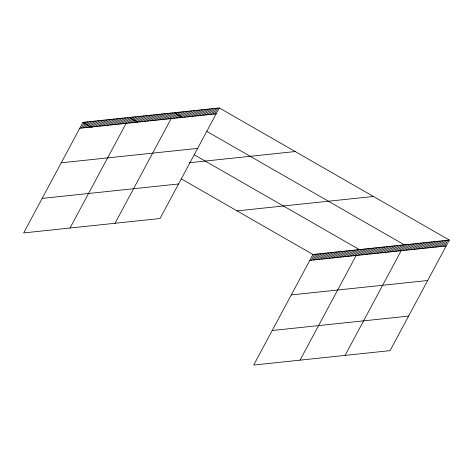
<?xml version="1.0" encoding="UTF-8"?>
<svg xmlns="http://www.w3.org/2000/svg" width="473" height="473" viewBox="0 0 473 473"><rect width="100%" height="100%" fill="white"/><g stroke="black" fill="none" stroke-linecap="round" stroke-linejoin="round"><path stroke-width="0.71" d="M219.318 107.95L82.935 122.359L23.65 232.929L160.034 218.52L219.318 107.95L449.35 240.071L390.065 350.641L253.682 365.05L312.966 254.48L449.35 240.071M81.374 128.088L84.537 122.188M82.976 127.917L86.133 122.022M84.572 127.745L87.736 121.851M86.169 127.58L89.332 121.685M87.771 127.408L90.934 121.514M89.367 127.243L92.531 121.342M90.97 127.071L94.127 121.177M92.566 126.906L95.729 121.005M94.168 126.734L97.326 120.84M95.765 126.563L98.928 120.668M97.361 126.397L100.524 120.503M98.963 126.226L102.127 120.331M100.56 126.06L103.723 120.16M102.162 125.889L105.325 119.994M103.758 125.723L106.922 119.823M105.361 125.552L108.518 119.657M106.957 125.38L110.12 119.486M108.559 125.215L111.717 119.32M110.156 125.043L113.319 119.149M111.752 124.878L114.915 118.977M113.354 124.706L116.518 118.812M114.951 124.541L118.114 118.64M116.553 124.369L119.71 118.475M118.149 124.198L121.313 118.303M119.752 124.032L122.909 118.138M121.348 123.861L124.511 117.966M122.945 123.695L126.108 117.795M124.547 123.524L127.71 117.629M70.022 228.027L129.306 117.458L137.744 122.306M127.751 123.187L130.915 117.292M129.36 123.015L132.523 117.121M130.968 122.844L134.131 116.949M132.576 122.678L135.733 116.778M134.184 122.507L137.341 116.612M135.786 122.336L138.95 116.441M137.395 122.17L140.558 116.269M139.003 121.999L142.166 116.104M140.611 121.827L143.774 115.932M142.219 121.656L145.382 115.761M143.827 121.49L146.985 115.589M145.436 121.319L148.593 115.424M147.038 121.147L150.201 115.252M148.646 120.976L151.809 115.081M150.254 120.81L153.418 114.915M151.863 120.639L155.026 114.744M153.471 120.467L156.634 114.572M155.079 120.302L158.236 114.401M156.687 120.13L159.844 114.235M158.289 119.959L161.453 114.064M159.898 119.787L163.061 113.892M161.506 119.622L164.669 113.721M163.114 119.45L166.277 113.555M164.722 119.279L167.885 113.384M166.33 119.113L169.488 113.213M167.939 118.942L171.096 113.047M169.541 118.77L172.704 112.876M115.028 223.274L174.312 112.704L182.749 117.546M172.757 118.433L175.921 112.533M174.366 118.262L177.529 112.367M175.974 118.09L179.137 112.196M177.582 117.925L180.739 112.024M179.19 117.753L182.347 111.859M180.792 117.582L183.956 111.687M182.401 117.41L185.564 111.516M184.009 117.245L187.172 111.344M185.617 117.073L188.78 111.179M187.225 116.902L190.388 111.007M188.833 116.73L191.991 110.836M190.442 116.565L193.599 110.664M192.044 116.393L195.207 110.499M193.652 116.222L196.815 110.327M195.26 116.056L198.424 110.156M196.869 115.885L200.032 109.99M198.477 115.714L201.64 109.819M200.085 115.542L203.242 109.647M201.693 115.377L204.85 109.476M203.295 115.205L206.459 109.31M204.904 115.034L208.067 109.139M206.512 114.868L209.675 108.967M208.12 114.697L211.283 108.802M209.728 114.525L212.891 108.63M211.336 114.354L214.494 108.459M212.945 114.188L216.102 108.287M214.547 114.017L217.71 108.122M311.405 260.209L314.569 254.308M313.008 260.038L316.165 254.143M314.604 259.872L317.767 253.971M316.2 259.701L319.364 253.806M317.803 259.529L320.966 253.634M319.399 259.364L322.562 253.469M321.001 259.192L324.159 253.297M322.598 259.027L325.761 253.126M324.2 258.855L327.357 252.96M325.796 258.69L328.96 252.789M327.393 258.518L330.556 252.623M328.995 258.347L332.158 252.452M330.592 258.181L333.755 252.286M332.194 258.01L335.357 252.115M333.79 257.844L336.953 251.943M335.392 257.673L338.55 251.778M336.989 257.507L340.152 251.606M338.591 257.336L341.748 251.441M340.188 257.164L343.351 251.269M341.784 256.999L344.947 251.104M343.386 256.827L346.549 250.932M344.983 256.662L348.146 250.761M346.585 256.49L349.742 250.595M348.181 256.325L351.344 250.424M349.784 256.153L352.941 250.258M351.38 255.982L354.543 250.087M352.976 255.816L356.139 249.921M354.579 255.645L357.742 249.75M300.053 360.148L359.338 249.578L194.373 154.831M357.783 255.308L360.946 249.413M359.391 255.136L362.555 249.241M361 254.971L364.163 249.07M362.608 254.799L365.765 248.904M364.216 254.628L367.373 248.733M365.818 254.456L368.981 248.561M367.426 254.291L370.59 248.39M369.035 254.119L372.198 248.224M370.643 253.948L373.806 248.053M372.251 253.776L375.414 247.882M373.859 253.611L377.016 247.71M375.467 253.439L378.625 247.545M377.07 253.268L380.233 247.373M378.678 253.102L381.841 247.202M380.286 252.931L383.449 247.036M381.894 252.759L385.057 246.865M383.502 252.588L386.666 246.693M385.111 252.422L388.268 246.522M386.719 252.251L389.876 246.356M388.321 252.079L391.484 246.185M389.929 251.914L393.093 246.013M391.538 251.742L394.701 245.848M393.146 251.571L396.309 245.676M394.754 251.4L397.917 245.505M396.362 251.234L399.519 245.333M397.97 251.062L401.128 245.168M399.573 250.891L402.736 244.996M345.059 355.394L404.344 244.825L206.843 131.393M402.789 250.554L405.952 244.659M404.397 250.383L407.56 244.488M406.005 250.211L409.169 244.316M407.614 250.046L410.771 244.145M409.222 249.874L412.379 243.979M410.824 249.703L413.987 243.808M412.432 249.531L415.596 243.636M414.041 249.366L417.204 243.465M415.649 249.194L418.812 243.299M417.257 249.023L420.42 243.128M418.865 248.857L422.022 242.956M420.473 248.686L423.631 242.791M422.076 248.514L425.239 242.619M423.684 248.343L426.847 242.448M425.292 248.177L428.455 242.277M426.9 248.006L430.063 242.111M428.508 247.834L431.672 241.94M430.117 247.669L433.274 241.768M431.725 247.497L434.882 241.602M433.327 247.326L436.49 241.431M434.935 247.154L438.099 241.26M436.544 246.989L439.707 241.088M438.152 246.817L441.315 240.923M439.76 246.646L442.923 240.751M441.368 246.474L444.525 240.58M442.976 246.309L446.134 240.408M444.579 246.137L447.742 240.243M79.777 128.254L216.155 113.845M61.254 162.795L197.637 148.386M189.23 162.747L295.229 151.549M42.174 198.388L178.552 183.979M237.056 210.881L373.439 196.472M309.809 260.375L446.187 245.966M291.285 294.916L427.669 280.513M272.206 330.509L408.583 316.1M82.935 122.359L91.975 127.55M181.194 178.794L312.966 254.48"/></g></svg>
